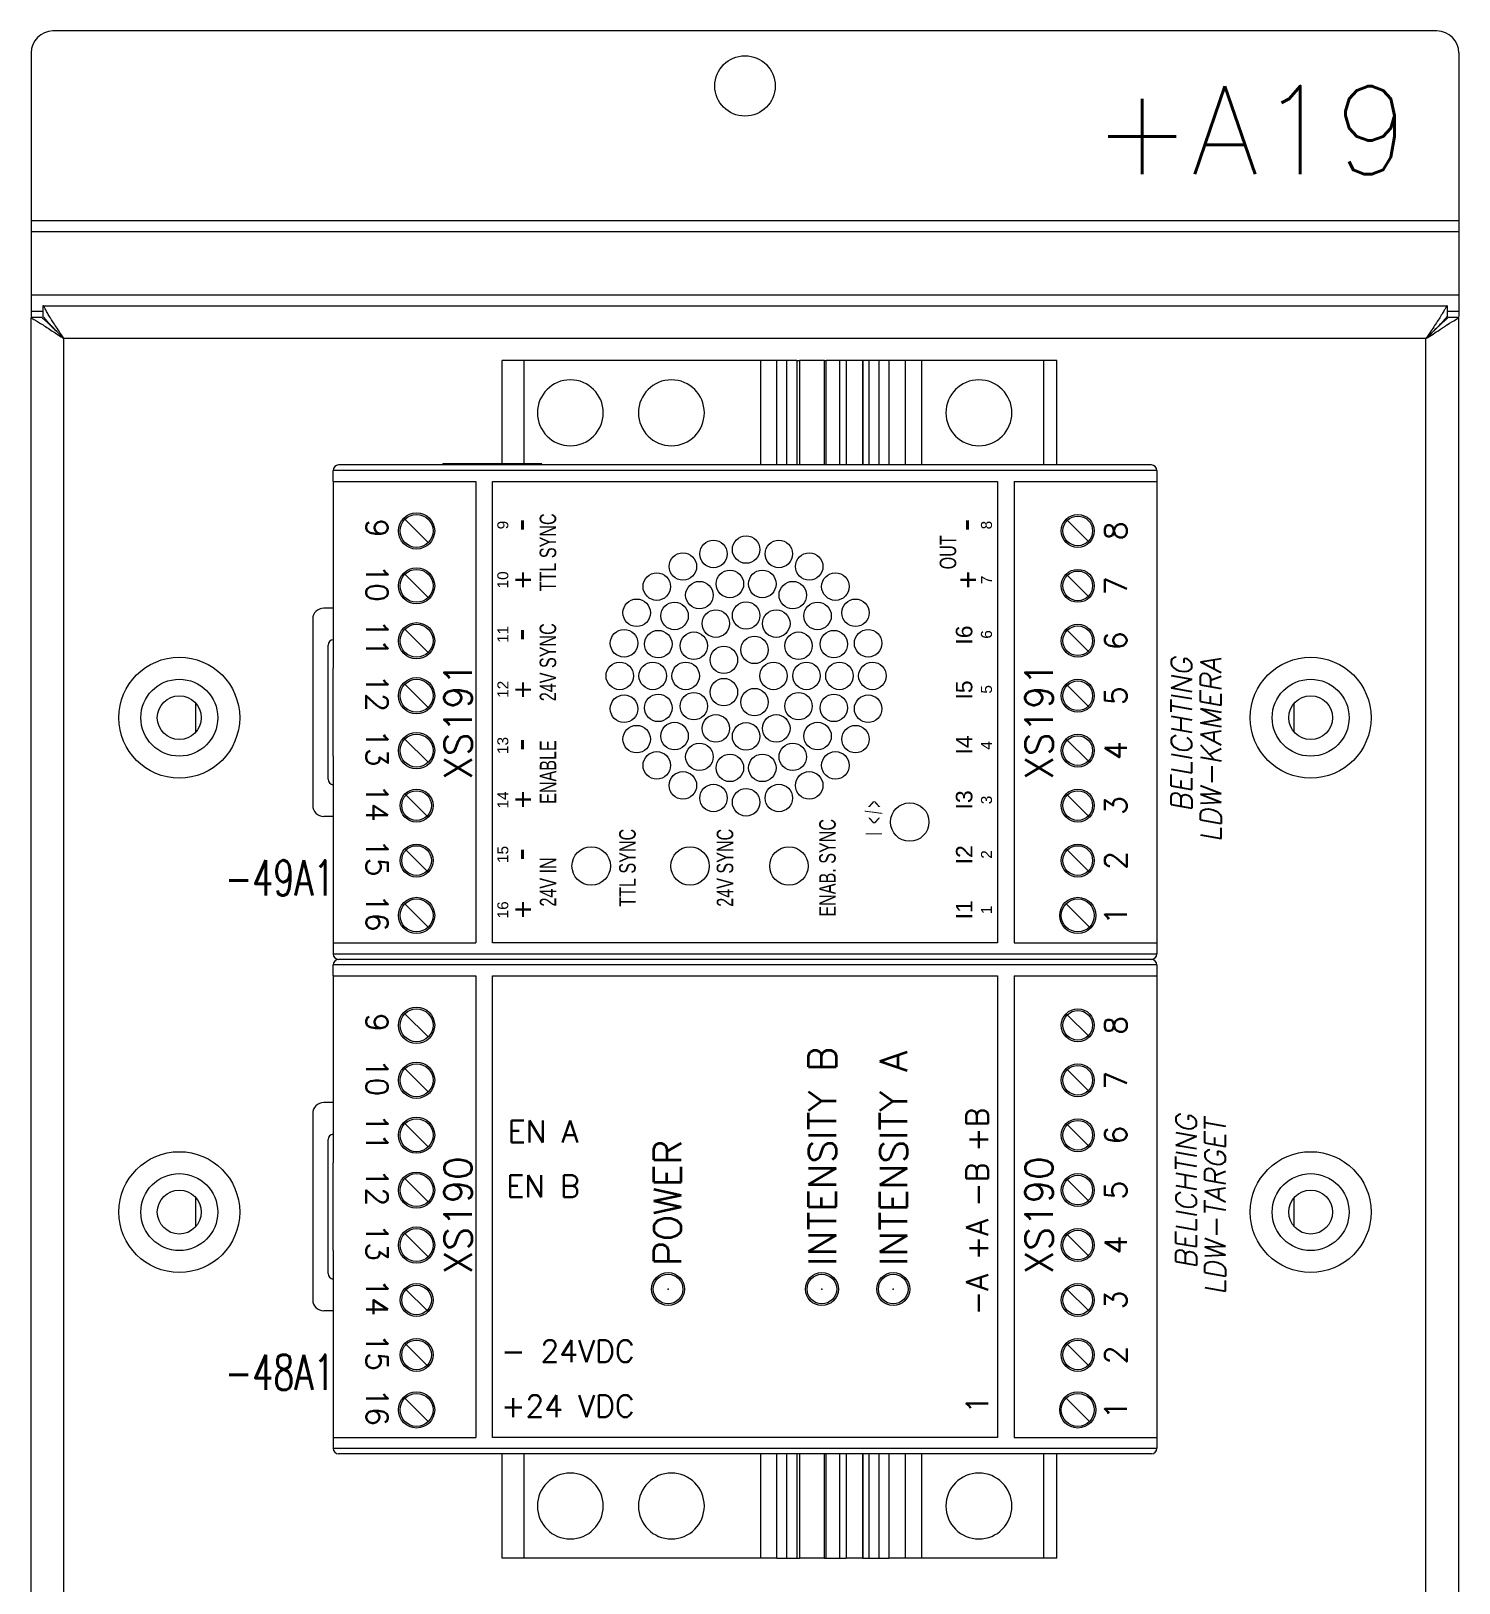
# Model space of a CAD drawing. Extents: x -2993 to 3661, y -4147 to -1441.
# Drawn here: x -1557.8 to -1427.8, y -1771.3 to -1630.1 of the extents above; entities that cross this region are included whole.
import ezdxf
from ezdxf.enums import TextEntityAlignment as Align

# ---------------------------------------------------------------- set-up
doc = ezdxf.new("R2010")
doc.units = 0
doc.header["$LTSCALE"] = 0.1
doc.header["$MEASUREMENT"] = 0
doc.layers.get('0').update_dxf_attribs({"linetype": 'CONTINUOUS'})
doc.layers.add('MOTMODULE', color=7, linetype='CONTINUOUS')
doc.styles.get("Standard").update_dxf_attribs({"font": 'simplex.shx'})

msp = doc.modelspace()

# ---------------------------------------------------------------- linework, layer by layer
at = {"color": 7, "linetype": 'Continuous', "lineweight": 13}
for p, q in [((-1429.78, -1630.06), (-1555.78, -1630.06)), ((-1557.78, -1632.06), (-1557.78, -1647.33)), ((-1427.78, -1632.06), (-1427.78, -1647.33)), ((-1427.78, -1647.33), (-1557.78, -1647.33)), ((-1557.78, -1647.33), (-1557.78, -1648.33)), ((-1427.78, -1648.33), (-1557.78, -1648.33)), ((-1557.78, -1648.33), (-1557.78, -1654.1)), ((-1427.78, -1647.33), (-1427.78, -1648.33)), ((-1427.78, -1648.33), (-1427.78, -1654.1)), ((-1427.78, -1654.1), (-1557.78, -1654.1)), ((-1557.78, -1654.1), (-1557.78, -1655.6)), ((-1556.71, -1655.06), (-1556.71, -1656.06)), ((-1556.71, -1655.06), (-1428.85, -1655.06)), ((-1428.85, -1655.06), (-1428.85, -1656.06)), ((-1427.78, -1654.1), (-1427.78, -1655.6)), ((-1557.78, -1655.6), (-1557.78, -1656.06)), ((-1556.71, -1655.6), (-1557.78, -1655.6)), ((-1556.78, -1656.13), (-1557.78, -1656.13)), ((-1557.78, -1828.99), (-1557.78, -1656.13)), ((-1427.78, -1655.6), (-1428.85, -1655.6)), ((-1427.78, -1656.13), (-1428.78, -1656.13)), ((-1427.78, -1655.6), (-1427.78, -1656.06)), ((-1427.78, -1828.99), (-1427.78, -1656.13)), ((-1554.78, -1827.06), (-1554.78, -1658.06)), ((-1430.78, -1658.06), (-1554.78, -1658.06)), ((-1430.78, -1827.06), (-1430.78, -1658.06)), ((-1514.88, -1669.38), (-1514.88, -1660.06)), ((-1491.38, -1660.06), (-1512.88, -1660.06)), ((-1512.88, -1669.46), (-1512.88, -1660.06)), ((-1491.38, -1660.06), (-1491.38, -1669.56)), ((-1489.88, -1660.06), (-1491.38, -1660.06)), ((-1489.88, -1669.56), (-1489.88, -1660.06)), ((-1488.98, -1660.06), (-1489.88, -1660.06)), ((-1488.98, -1669.56), (-1488.98, -1660.06)), ((-1488.06, -1660.06), (-1488.06, -1669.56)), ((-1488.06, -1660.06), (-1487.82, -1660.06)), ((-1487.82, -1660.06), (-1487.82, -1669.56)), ((-1485.53, -1660.06), (-1487.82, -1660.06)), ((-1485.53, -1669.56), (-1485.53, -1660.06)), ((-1485.38, -1669.56), (-1485.38, -1660.06)), ((-1485.38, -1669.56), (-1485.38, -1660.06)), ((-1484.18, -1660.06), (-1485.38, -1660.06)), ((-1484.18, -1660.06), (-1484.18, -1669.56)), ((-1483.58, -1660.06), (-1483.58, -1669.56)), ((-1483.58, -1660.06), (-1483.58, -1669.56)), ((-1482.05, -1660.06), (-1483.58, -1660.06)), ((-1482.05, -1660.06), (-1482.05, -1669.56)), ((-1482.04, -1669.56), (-1482.04, -1660.06)), ((-1481.5, -1660.06), (-1482.04, -1660.06)), ((-1481.5, -1660.06), (-1481.5, -1669.56)), ((-1480.58, -1660.06), (-1480.58, -1669.56)), ((-1479.68, -1660.06), (-1480.58, -1660.06)), ((-1479.68, -1660.06), (-1479.68, -1669.56)), ((-1478.18, -1660.06), (-1479.68, -1660.06)), ((-1478.18, -1669.56), (-1478.18, -1660.06)), ((-1476.68, -1669.56), (-1476.68, -1660.06)), ((-1465.58, -1660.06), (-1476.68, -1660.06)), ((-1465.58, -1669.56), (-1465.58, -1660.06)), ((-1464.38, -1669.56), (-1464.38, -1660.06)), ((-1525.28, -1669.56), (-1529.78, -1669.56)), ((-1455.78, -1669.56), (-1529.78, -1669.56)), ((-1520.28, -1669.56), (-1520.28, -1669.46)), ((-1503.28, -1669.56), (-1519.96, -1669.56)), ((-1519.65, -1669.56), (-1519.65, -1669.46)), ((-1511.91, -1669.46), (-1519.65, -1669.46)), ((-1511.91, -1669.56), (-1511.91, -1669.46)), ((-1511.28, -1669.56), (-1511.28, -1669.46)), ((-1455.78, -1669.56), (-1482.28, -1669.56)), ((-1530.28, -1671.06), (-1530.28, -1670.06)), ((-1455.28, -1670.06), (-1530.28, -1670.06)), ((-1455.28, -1670.06), (-1455.28, -1671.06)), ((-1530.28, -1671.06), (-1530.28, -1688.06)), ((-1530.28, -1671.06), (-1517.28, -1671.06)), ((-1517.28, -1671.06), (-1517.28, -1713.06)), ((-1515.78, -1671.06), (-1469.78, -1671.06)), ((-1515.78, -1713.06), (-1515.78, -1671.06)), ((-1469.78, -1671.06), (-1469.78, -1713.06)), ((-1468.28, -1671.06), (-1455.28, -1671.06)), ((-1468.28, -1671.06), (-1455.28, -1671.06)), ((-1468.28, -1671.06), (-1455.28, -1671.06)), ((-1468.28, -1671.06), (-1468.28, -1696.06)), ((-1468.28, -1671.06), (-1455.28, -1671.06)), ((-1455.28, -1671.06), (-1455.28, -1688.06)), ((-1455.28, -1671.06), (-1455.28, -1713.06)), ((-1455.28, -1671.06), (-1455.28, -1713.06)), ((-1455.28, -1671.06), (-1455.28, -1713.06)), ((-1532.13, -1683.59), (-1532.13, -1700.54)), ((-1530.28, -1682.59), (-1531.13, -1682.59)), ((-1530.73, -1698.16), (-1530.73, -1685.96)), ((-1530.28, -1696.06), (-1530.28, -1688.06)), ((-1455.28, -1688.06), (-1455.28, -1696.06)), ((-1542.78, -1693.89), (-1542.78, -1691.24)), ((-1442.78, -1693.89), (-1442.78, -1691.24)), ((-1530.28, -1696.06), (-1530.28, -1713.06)), ((-1468.28, -1696.06), (-1468.28, -1713.06)), ((-1468.28, -1696.06), (-1468.28, -1713.06)), ((-1468.28, -1696.06), (-1468.28, -1713.06)), ((-1455.28, -1696.06), (-1455.28, -1713.06)), ((-1530.28, -1701.54), (-1531.13, -1701.54)), ((-1530.28, -1713.06), (-1530.28, -1714.06)), ((-1530.28, -1713.06), (-1517.28, -1713.06)), ((-1469.78, -1713.06), (-1515.78, -1713.06)), ((-1468.28, -1713.06), (-1455.28, -1713.06)), ((-1468.28, -1713.06), (-1455.28, -1713.06)), ((-1468.28, -1713.06), (-1455.28, -1713.06)), ((-1455.28, -1713.06), (-1455.28, -1714.06)), ((-1530.28, -1714.06), (-1455.28, -1714.06)), ((-1525.28, -1714.56), (-1529.78, -1714.56)), ((-1455.78, -1714.56), (-1529.78, -1714.56)), ((-1455.78, -1714.56), (-1529.78, -1714.56)), ((-1503.28, -1714.56), (-1519.28, -1714.56)), ((-1455.78, -1714.56), (-1482.28, -1714.56)), ((-1530.28, -1716.06), (-1530.28, -1715.06)), ((-1455.28, -1715.06), (-1530.28, -1715.06)), ((-1530.28, -1716.06), (-1530.28, -1715.06)), ((-1530.28, -1716.06), (-1530.28, -1733.06)), ((-1530.28, -1716.06), (-1530.28, -1733.06)), ((-1530.28, -1716.06), (-1517.28, -1716.06)), ((-1517.28, -1716.06), (-1517.28, -1758.06)), ((-1515.78, -1716.06), (-1469.78, -1716.06)), ((-1515.78, -1758.06), (-1515.78, -1716.06)), ((-1469.78, -1716.06), (-1469.78, -1758.06)), ((-1468.28, -1716.06), (-1455.28, -1716.06)), ((-1468.28, -1716.06), (-1455.28, -1716.06)), ((-1468.28, -1716.06), (-1455.28, -1716.06)), ((-1468.28, -1716.06), (-1468.28, -1741.06)), ((-1468.28, -1716.06), (-1455.28, -1716.06)), ((-1455.28, -1715.06), (-1455.28, -1716.06)), ((-1455.28, -1715.06), (-1455.28, -1716.06)), ((-1455.28, -1716.06), (-1455.28, -1733.06)), ((-1455.28, -1716.06), (-1455.28, -1733.06)), ((-1455.28, -1716.06), (-1455.28, -1758.06)), ((-1455.28, -1716.06), (-1455.28, -1758.06)), ((-1455.28, -1716.06), (-1455.28, -1758.06)), ((-1532.13, -1728.59), (-1532.13, -1745.54)), ((-1530.28, -1727.59), (-1531.13, -1727.59)), ((-1530.28, -1727.59), (-1531.13, -1727.59)), ((-1530.73, -1743.16), (-1530.73, -1730.96)), ((-1530.28, -1741.06), (-1530.28, -1733.06)), ((-1530.28, -1741.06), (-1530.28, -1733.06)), ((-1455.28, -1733.06), (-1455.28, -1741.06)), ((-1455.28, -1733.06), (-1455.28, -1741.06)), ((-1542.78, -1738.89), (-1542.78, -1736.24)), ((-1442.78, -1738.89), (-1442.78, -1736.24)), ((-1530.28, -1741.06), (-1530.28, -1758.06)), ((-1530.28, -1741.06), (-1530.28, -1758.06)), ((-1468.28, -1741.06), (-1468.28, -1758.06)), ((-1468.28, -1741.06), (-1468.28, -1758.06)), ((-1468.28, -1741.06), (-1468.28, -1758.06)), ((-1455.28, -1741.06), (-1455.28, -1758.06)), ((-1455.28, -1741.06), (-1455.28, -1758.06)), ((-1530.28, -1746.54), (-1531.13, -1746.54)), ((-1530.28, -1746.54), (-1531.13, -1746.54)), ((-1530.28, -1758.06), (-1530.28, -1759.06)), ((-1530.28, -1758.06), (-1530.28, -1759.06)), ((-1530.28, -1758.06), (-1517.28, -1758.06)), ((-1469.78, -1758.06), (-1515.78, -1758.06)), ((-1468.28, -1758.06), (-1455.28, -1758.06)), ((-1468.28, -1758.06), (-1455.28, -1758.06)), ((-1468.28, -1758.06), (-1455.28, -1758.06)), ((-1455.28, -1758.06), (-1455.28, -1759.06)), ((-1455.28, -1758.06), (-1455.28, -1759.06)), ((-1530.28, -1759.06), (-1455.28, -1759.06)), ((-1455.78, -1759.56), (-1529.78, -1759.56)), ((-1514.88, -1769.06), (-1514.88, -1759.56)), ((-1512.88, -1769.06), (-1512.88, -1759.56)), ((-1491.38, -1759.56), (-1491.38, -1769.06)), ((-1489.88, -1769.06), (-1489.88, -1759.56)), ((-1488.98, -1769.06), (-1488.98, -1759.56)), ((-1488.06, -1759.56), (-1488.06, -1769.06)), ((-1487.82, -1759.56), (-1487.82, -1769.06)), ((-1485.53, -1769.06), (-1485.53, -1759.56)), ((-1485.38, -1769.06), (-1485.38, -1759.56)), ((-1485.38, -1769.06), (-1485.38, -1759.56)), ((-1484.18, -1759.56), (-1484.18, -1769.06)), ((-1483.58, -1759.56), (-1483.58, -1769.06)), ((-1483.58, -1759.56), (-1483.58, -1769.06)), ((-1482.05, -1759.56), (-1482.05, -1769.06)), ((-1482.04, -1769.06), (-1482.04, -1759.56)), ((-1481.5, -1759.56), (-1481.5, -1769.06)), ((-1480.58, -1759.56), (-1480.58, -1769.06)), ((-1479.68, -1759.56), (-1479.68, -1769.06)), ((-1478.18, -1769.06), (-1478.18, -1759.56)), ((-1476.68, -1769.06), (-1476.68, -1759.56)), ((-1465.58, -1769.06), (-1465.58, -1759.56)), ((-1464.38, -1769.06), (-1464.38, -1759.56)), ((-1512.88, -1769.06), (-1514.88, -1769.06)), ((-1491.38, -1769.06), (-1512.88, -1769.06)), ((-1489.88, -1769.06), (-1491.38, -1769.06)), ((-1489.88, -1769.06), (-1488.98, -1769.06)), ((-1488.98, -1769.06), (-1488.06, -1769.06)), ((-1488.06, -1769.06), (-1487.82, -1769.06)), ((-1485.53, -1769.06), (-1487.82, -1769.06)), ((-1485.53, -1769.06), (-1485.38, -1769.06)), ((-1485.38, -1769.06), (-1484.18, -1769.06)), ((-1484.18, -1769.06), (-1483.58, -1769.06)), ((-1482.05, -1769.06), (-1483.58, -1769.06)), ((-1482.05, -1769.06), (-1482.04, -1769.06)), ((-1482.04, -1769.06), (-1481.5, -1769.06)), ((-1481.5, -1769.06), (-1480.58, -1769.06)), ((-1480.58, -1769.06), (-1479.68, -1769.06)), ((-1478.18, -1769.06), (-1479.68, -1769.06)), ((-1476.68, -1769.06), (-1478.18, -1769.06)), ((-1465.58, -1769.06), (-1476.68, -1769.06)), ((-1464.38, -1769.06), (-1465.58, -1769.06))]:
    msp.add_line(p, q, dxfattribs=at)
at = {"color": 7, "lineweight": 13}
for p, q in [((-1521.62, -1676.62), (-1523.74, -1674.5)), ((-1461.42, -1676.62), (-1463.54, -1674.5)), ((-1521.62, -1681.62), (-1523.74, -1679.5)), ((-1461.42, -1681.62), (-1463.54, -1679.5)), ((-1521.62, -1686.62), (-1523.74, -1684.5)), ((-1461.42, -1686.62), (-1463.54, -1684.5)), ((-1521.62, -1691.62), (-1523.74, -1689.5)), ((-1461.42, -1691.62), (-1463.54, -1689.5)), ((-1521.62, -1696.62), (-1523.74, -1694.5)), ((-1461.42, -1696.62), (-1463.54, -1694.5)), ((-1521.62, -1701.62), (-1523.74, -1699.5)), ((-1461.42, -1701.62), (-1463.54, -1699.5)), ((-1521.62, -1706.62), (-1523.74, -1704.5)), ((-1461.42, -1706.62), (-1463.54, -1704.5)), ((-1521.62, -1711.62), (-1523.74, -1709.5)), ((-1461.42, -1711.62), (-1463.54, -1709.5)), ((-1521.62, -1721.62), (-1523.74, -1719.5)), ((-1461.42, -1721.62), (-1463.54, -1719.5)), ((-1521.62, -1726.62), (-1523.74, -1724.5)), ((-1461.42, -1726.62), (-1463.54, -1724.5)), ((-1521.62, -1731.62), (-1523.74, -1729.5)), ((-1461.42, -1731.62), (-1463.54, -1729.5)), ((-1521.62, -1736.62), (-1523.74, -1734.5)), ((-1461.42, -1736.62), (-1463.54, -1734.5)), ((-1521.62, -1741.62), (-1523.74, -1739.5)), ((-1461.42, -1741.62), (-1463.54, -1739.5)), ((-1521.62, -1746.62), (-1523.74, -1744.5)), ((-1461.42, -1746.62), (-1463.54, -1744.5)), ((-1521.62, -1751.62), (-1523.74, -1749.5)), ((-1461.42, -1751.62), (-1463.54, -1749.5)), ((-1521.62, -1756.62), (-1523.74, -1754.5)), ((-1461.42, -1756.62), (-1463.54, -1754.5))]:
    msp.add_line(p, q, dxfattribs=at)
at = {"color": 7, "linetype": 'Continuous', "lineweight": 13, "flags": 128}
for points in [[(-1554.78, -1658.06), (-1554.78, -1658.06)], [(-1430.78, -1658.06), (-1430.78, -1658.06)], [(-1512.88, -1660.06), (-1513.27, -1660.06), (-1513.64, -1660.06), (-1513.99, -1660.06), (-1514.29, -1660.06), (-1514.54, -1660.06), (-1514.73, -1660.06), (-1514.84, -1660.06), (-1514.88, -1660.06)], [(-1488.06, -1660.06), (-1488.12, -1660.06), (-1488.21, -1660.06), (-1488.31, -1660.06), (-1488.43, -1660.06), (-1488.55, -1660.06), (-1488.69, -1660.06), (-1488.83, -1660.06), (-1488.98, -1660.06)], [(-1485.53, -1660.06), (-1485.5, -1660.06), (-1485.47, -1660.06), (-1485.44, -1660.06), (-1485.42, -1660.06), (-1485.4, -1660.06), (-1485.39, -1660.06), (-1485.38, -1660.06), (-1485.38, -1660.06)], [(-1483.58, -1660.06), (-1483.6, -1660.06), (-1483.67, -1660.06), (-1483.76, -1660.06), (-1483.88, -1660.06), (-1483.99, -1660.06), (-1484.09, -1660.06), (-1484.15, -1660.06), (-1484.18, -1660.06)], [(-1482.04, -1660.06), (-1482.05, -1660.06), (-1482.05, -1660.06)], [(-1480.58, -1660.06), (-1480.72, -1660.06), (-1480.87, -1660.06), (-1481, -1660.06), (-1481.13, -1660.06), (-1481.25, -1660.06), (-1481.35, -1660.06), (-1481.43, -1660.06), (-1481.5, -1660.06)], [(-1476.68, -1660.06), (-1476.97, -1660.06), (-1477.25, -1660.06), (-1477.51, -1660.06), (-1477.74, -1660.06), (-1477.93, -1660.06), (-1478.06, -1660.06), (-1478.15, -1660.06), (-1478.18, -1660.06)], [(-1464.38, -1660.06), (-1464.4, -1660.06), (-1464.47, -1660.06), (-1464.58, -1660.06), (-1464.73, -1660.06), (-1464.91, -1660.06), (-1465.12, -1660.06), (-1465.34, -1660.06), (-1465.58, -1660.06)], [(-1519.65, -1669.46), (-1519.77, -1669.46), (-1519.89, -1669.46), (-1520, -1669.46), (-1520.09, -1669.46), (-1520.17, -1669.46), (-1520.23, -1669.46), (-1520.27, -1669.46), (-1520.28, -1669.46)], [(-1511.28, -1669.46), (-1511.29, -1669.46), (-1511.33, -1669.46), (-1511.38, -1669.46), (-1511.46, -1669.46), (-1511.56, -1669.46), (-1511.67, -1669.46), (-1511.79, -1669.46), (-1511.91, -1669.46)]]:
    msp.add_lwpolyline(points, dxfattribs=at)
at = {"color": 7, "linetype": 'Continuous', "lineweight": 13}
for centre, radius in [((-1492.78, -1635.06), 2.75), ((-1544.28, -1692.56), 5.5), ((-1441.28, -1692.56), 5.5), ((-1544.28, -1692.56), 3.5), ((-1441.28, -1692.56), 3.5), ((-1544.28, -1692.56), 2), ((-1441.28, -1692.56), 2), ((-1477.78, -1702.06), 1.75), ((-1506.78, -1706.06), 1.75), ((-1497.78, -1706.06), 1.75), ((-1488.78, -1706.06), 1.75), ((-1544.28, -1737.56), 5.5), ((-1441.28, -1737.56), 5.5), ((-1544.28, -1737.56), 3.5), ((-1441.28, -1737.56), 3.5), ((-1544.28, -1737.56), 2), ((-1441.28, -1737.56), 2)]:
    msp.add_circle(centre, radius, dxfattribs=at)
at = {"color": 7, "lineweight": 13}
for centre, radius in [((-1522.68, -1675.56), 1.65), ((-1522.68, -1675.56), 1.5), ((-1462.48, -1675.56), 1.5), ((-1462.48, -1675.56), 1.35), ((-1495.65, -1677.66), 1.25), ((-1492.68, -1677.26), 1.25), ((-1489.7, -1677.66), 1.25), ((-1498.43, -1678.8), 1.25), ((-1486.93, -1678.8), 1.25), ((-1522.68, -1680.56), 1.65), ((-1522.68, -1680.56), 1.5), ((-1500.81, -1680.63), 1.25), ((-1494.15, -1680.39), 1.25), ((-1491.2, -1680.39), 1.25), ((-1484.55, -1680.63), 1.25), ((-1462.48, -1680.56), 1.5), ((-1462.48, -1680.56), 1.35), ((-1496.93, -1681.4), 1.25), ((-1488.43, -1681.4), 1.25), ((-1502.64, -1683.01), 1.25), ((-1499.19, -1683.3), 1.25), ((-1492.68, -1683.26), 1.25), ((-1486.17, -1683.3), 1.25), ((-1482.72, -1683.01), 1.25), ((-1495.43, -1684), 1.25), ((-1489.93, -1684), 1.25), ((-1522.68, -1685.56), 1.65), ((-1522.68, -1685.56), 1.5), ((-1503.79, -1685.79), 1.25), ((-1500.67, -1685.86), 1.25), ((-1497.44, -1686.01), 1.25), ((-1487.91, -1686.01), 1.25), ((-1484.69, -1685.86), 1.25), ((-1481.57, -1685.79), 1.25), ((-1462.48, -1685.56), 1.5), ((-1462.48, -1685.56), 1.35), ((-1494.7, -1687.29), 1.25), ((-1491.91, -1686.39), 1.25), ((-1504.18, -1688.76), 1.25), ((-1501.18, -1688.76), 1.25), ((-1498.18, -1688.76), 1.25), ((-1490.18, -1688.76), 1.25), ((-1487.18, -1688.76), 1.25), ((-1484.18, -1688.76), 1.25), ((-1481.18, -1688.76), 1.25), ((-1522.68, -1690.56), 1.65), ((-1522.68, -1690.56), 1.5), ((-1494.7, -1690.23), 1.25), ((-1462.48, -1690.56), 1.5), ((-1462.48, -1690.56), 1.35), ((-1503.79, -1691.74), 1.25), ((-1500.67, -1691.67), 1.25), ((-1497.44, -1691.51), 1.25), ((-1491.91, -1691.14), 1.25), ((-1487.91, -1691.51), 1.25), ((-1484.69, -1691.67), 1.25), ((-1481.57, -1691.74), 1.25), ((-1502.64, -1694.51), 1.25), ((-1499.19, -1694.23), 1.25), ((-1495.43, -1693.53), 1.25), ((-1492.68, -1694.26), 1.25), ((-1489.93, -1693.53), 1.25), ((-1486.17, -1694.23), 1.25), ((-1482.72, -1694.51), 1.25), ((-1522.68, -1695.56), 1.65), ((-1522.68, -1695.56), 1.5), ((-1496.93, -1696.12), 1.25), ((-1488.43, -1696.12), 1.25), ((-1462.48, -1695.56), 1.5), ((-1462.48, -1695.56), 1.35), ((-1500.81, -1696.9), 1.25), ((-1494.15, -1697.13), 1.25), ((-1491.2, -1697.13), 1.25), ((-1484.55, -1696.9), 1.25), ((-1498.43, -1698.72), 1.25), ((-1486.93, -1698.72), 1.25), ((-1522.68, -1700.56), 1.5), ((-1522.68, -1700.56), 1.35), ((-1495.65, -1699.87), 1.25), ((-1492.68, -1700.26), 1.25), ((-1489.7, -1699.87), 1.25), ((-1462.48, -1700.56), 1.5), ((-1462.48, -1700.56), 1.35), ((-1522.68, -1705.56), 1.5), ((-1522.68, -1705.56), 1.35), ((-1462.48, -1705.56), 1.5), ((-1462.48, -1705.56), 1.35), ((-1522.68, -1710.56), 1.65), ((-1522.68, -1710.56), 1.5), ((-1462.48, -1710.56), 1.65), ((-1462.48, -1710.56), 1.5), ((-1522.68, -1720.56), 1.65), ((-1522.68, -1720.56), 1.5), ((-1462.48, -1720.56), 1.5), ((-1462.48, -1720.56), 1.35), ((-1522.68, -1725.56), 1.65), ((-1522.68, -1725.56), 1.5), ((-1462.48, -1725.56), 1.5), ((-1462.48, -1725.56), 1.35), ((-1522.68, -1730.56), 1.65), ((-1522.68, -1730.56), 1.5), ((-1462.48, -1730.56), 1.5), ((-1462.48, -1730.56), 1.35), ((-1522.68, -1735.56), 1.65), ((-1522.68, -1735.56), 1.5), ((-1462.48, -1735.56), 1.5), ((-1462.48, -1735.56), 1.35), ((-1522.68, -1740.56), 1.65), ((-1522.68, -1740.56), 1.5), ((-1462.48, -1740.56), 1.5), ((-1462.48, -1740.56), 1.35), ((-1522.68, -1745.56), 1.5), ((-1522.68, -1745.56), 1.35), ((-1462.48, -1745.56), 1.5), ((-1462.48, -1745.56), 1.35), ((-1522.68, -1750.56), 1.5), ((-1522.68, -1750.56), 1.35), ((-1462.48, -1750.56), 1.5), ((-1462.48, -1750.56), 1.35), ((-1522.68, -1755.56), 1.65), ((-1522.68, -1755.56), 1.5), ((-1462.48, -1755.56), 1.65), ((-1462.48, -1755.56), 1.5)]:
    msp.add_circle(centre, radius, dxfattribs=at)
at = {"color": 7, "linetype": 'ByBlock', "lineweight": 13}
for centre, radius in [((-1499.78, -1744.56), 1.5), ((-1499.78, -1744.56), 1.35), ((-1485.78, -1744.56), 1.5), ((-1485.78, -1744.56), 1.35), ((-1479.28, -1744.56), 1.5), ((-1479.28, -1744.56), 1.35)]:
    msp.add_circle(centre, radius, dxfattribs=at)
at = {"color": 7, "linetype": 'Continuous', "lineweight": 13}
for centre, radius, start, end in [((-1555.78, -1632.06), 2, 90, 180), ((-1429.78, -1632.06), 2, 0, 90), ((-1508.68, -1664.81), 3, 0, 180), ((-1499.48, -1664.81), 3, 0, 180), ((-1471.48, -1664.81), 3, 0, 180), ((-1508.68, -1664.81), 3, 180, 0), ((-1499.48, -1664.81), 3, 180, 0), ((-1471.48, -1664.81), 3, 180, 0), ((-1529.78, -1670.06), 0.5, 90, 179.9998), ((-1455.78, -1670.06), 0.5, 0.0002, 90), ((-1531.13, -1683.59), 1, 90.0001, 179.9999), ((-1530.23, -1685.96), 0.5, 95.7392, 179.9998), ((-1530.23, -1698.16), 0.5, 180.0002, 264.2608), ((-1531.13, -1700.54), 1, 180, 269.9999), ((-1529.78, -1714.06), 0.5, 180.0002, 269.9998), ((-1529.78, -1715.06), 0.5, 90, 179.9998), ((-1455.78, -1714.06), 0.5, 270.0002, 0), ((-1455.78, -1715.06), 0.5, 0.0002, 90), ((-1531.13, -1728.59), 1, 90.0001, 179.9999), ((-1530.23, -1730.96), 0.5, 95.7392, 179.9998), ((-1530.23, -1730.96), 0.5, 95.7392, 179.9998), ((-1530.23, -1743.16), 0.5, 180.0002, 264.2608), ((-1530.23, -1743.16), 0.5, 180.0002, 264.2608), ((-1531.13, -1745.54), 1, 180, 269.9999), ((-1529.78, -1759.06), 0.5, 180.0002, 269.9998), ((-1455.78, -1759.06), 0.5, 270.0002, 0), ((-1508.68, -1764.31), 3, 0, 180), ((-1499.48, -1764.31), 3, 0, 180), ((-1471.48, -1764.31), 3, 0, 180), ((-1508.68, -1764.31), 3, 180, 0), ((-1499.48, -1764.31), 3, 180, 0), ((-1471.48, -1764.31), 3, 180, 0)]:
    msp.add_arc(centre, radius, start, end, dxfattribs=at)
for points, knots in [([(-1554.78, -1658.06), (-1554.94, -1657.82), (-1555.08, -1657.6), (-1555.35, -1657.19), (-1555.46, -1657.01), (-1555.68, -1656.69), (-1555.77, -1656.55), (-1555.89, -1656.38), (-1555.92, -1656.32), (-1555.97, -1656.25), (-1555.99, -1656.23), (-1556.01, -1656.19), (-1556.02, -1656.18), (-1556.03, -1656.17), (-1556.03, -1656.16), (-1556.03, -1656.15), (-1556.04, -1656.15), (-1556.04, -1656.15), (-1556.04, -1656.15), (-1556.04, -1656.14), (-1556.04, -1656.14), (-1556.12, -1656.02), (-1556.19, -1655.9), (-1556.33, -1655.65), (-1556.39, -1655.53), (-1556.5, -1655.32), (-1556.55, -1655.23), (-1556.64, -1655.1), (-1556.67, -1655.06), (-1556.71, -1655.06)], [0, 0, 0, 0, 0.125, 0.125, 0.25, 0.25, 0.375, 0.375, 0.4375, 0.4375, 0.46875, 0.46875, 0.484375, 0.484375, 0.492188, 0.492188, 0.496094, 0.496094, 0.498047, 0.498047, 0.5, 0.5, 0.625, 0.625, 0.75, 0.75, 0.875, 0.875, 1, 1, 1, 1]), ([(-1428.85, -1655.06), (-1428.86, -1655.06), (-1428.88, -1655.09), (-1428.94, -1655.18), (-1428.98, -1655.25), (-1429.08, -1655.42), (-1429.14, -1655.52), (-1429.28, -1655.77), (-1429.36, -1655.9), (-1429.54, -1656.19), (-1429.64, -1656.34), (-1429.86, -1656.66), (-1429.97, -1656.83), (-1430.19, -1657.17), (-1430.31, -1657.35), (-1430.54, -1657.7), (-1430.66, -1657.88), (-1430.78, -1658.06)], [0, 0, 0, 0, 0.125, 0.125, 0.25, 0.25, 0.375, 0.375, 0.5, 0.5, 0.625, 0.625, 0.75, 0.75, 0.875, 0.875, 1, 1, 1, 1]), ([(-1557.78, -1656.13), (-1557.78, -1656.15), (-1557.75, -1656.17), (-1557.66, -1656.23), (-1557.6, -1656.27), (-1557.42, -1656.37), (-1557.32, -1656.43), (-1557.08, -1656.57), (-1556.94, -1656.65), (-1556.65, -1656.83), (-1556.5, -1656.93), (-1556.18, -1657.14), (-1556.01, -1657.25), (-1555.67, -1657.48), (-1555.49, -1657.59), (-1555.14, -1657.83), (-1554.96, -1657.94), (-1554.78, -1658.06)], [0, 0, 0, 0, 0.125, 0.125, 0.25, 0.25, 0.375, 0.375, 0.5, 0.5, 0.625, 0.625, 0.75, 0.75, 0.875, 0.875, 1, 1, 1, 1]), ([(-1556.78, -1656.13), (-1556.78, -1656.15), (-1556.76, -1656.17), (-1556.69, -1656.24), (-1556.63, -1656.29), (-1556.5, -1656.4), (-1556.42, -1656.46), (-1556.25, -1656.62), (-1556.16, -1656.7), (-1555.96, -1656.89), (-1555.86, -1656.99), (-1555.66, -1657.2), (-1555.55, -1657.3), (-1555.22, -1657.62), (-1555, -1657.84), (-1554.78, -1658.06)], [0, 0, 0, 0, 0.125, 0.125, 0.25, 0.25, 0.375, 0.375, 0.5, 0.5, 0.625, 0.625, 0.75, 0.75, 1, 1, 1, 1]), ([(-1554.78, -1658.06), (-1554.83, -1658.01), (-1554.92, -1657.92), (-1555.05, -1657.78), (-1555.18, -1657.65), (-1555.3, -1657.53), (-1555.41, -1657.41), (-1555.52, -1657.31), (-1555.62, -1657.21), (-1555.71, -1657.12), (-1555.79, -1657.04), (-1555.86, -1656.96), (-1555.93, -1656.9), (-1555.99, -1656.84), (-1556.07, -1656.76), (-1556.16, -1656.66), (-1556.26, -1656.53), (-1556.36, -1656.41), (-1556.45, -1656.3), (-1556.53, -1656.2), (-1556.6, -1656.13), (-1556.66, -1656.07), (-1556.69, -1656.07), (-1556.71, -1656.06)], [0, 0, 0, 0, 0.054189, 0.105734, 0.154636, 0.200897, 0.244518, 0.2855, 0.323847, 0.35956, 0.392643, 0.423099, 0.450935, 0.476157, 0.498775, 0.551961, 0.607355, 0.665249, 0.725894, 0.789514, 0.856299, 0.926413, 1, 1, 1, 1]), ([(-1428.85, -1656.06), (-1428.86, -1656.06), (-1428.89, -1656.08), (-1428.96, -1656.15), (-1429, -1656.21), (-1429.11, -1656.34), (-1429.18, -1656.42), (-1429.33, -1656.59), (-1429.42, -1656.68), (-1429.6, -1656.88), (-1429.7, -1656.98), (-1429.91, -1657.18), (-1430.02, -1657.29), (-1430.34, -1657.62), (-1430.55, -1657.84), (-1430.78, -1658.06)], [0, 0, 0, 0, 0.125, 0.125, 0.25, 0.25, 0.375, 0.375, 0.5, 0.5, 0.625, 0.625, 0.75, 0.75, 1, 1, 1, 1]), ([(-1430.78, -1658.06), (-1430.73, -1658.02), (-1430.64, -1657.93), (-1430.51, -1657.8), (-1430.38, -1657.67), (-1430.26, -1657.55), (-1430.15, -1657.44), (-1430.04, -1657.34), (-1429.94, -1657.24), (-1429.85, -1657.15), (-1429.77, -1657.06), (-1429.69, -1656.99), (-1429.62, -1656.92), (-1429.55, -1656.85), (-1429.46, -1656.76), (-1429.33, -1656.64), (-1429.17, -1656.5), (-1429.04, -1656.39), (-1428.93, -1656.29), (-1428.84, -1656.22), (-1428.79, -1656.16), (-1428.78, -1656.14), (-1428.78, -1656.13)], [0, 0, 0, 0, 0.052003, 0.101738, 0.149206, 0.19441, 0.237351, 0.278032, 0.316456, 0.352626, 0.386548, 0.418226, 0.447666, 0.474878, 0.49987, 0.572403, 0.643828, 0.714587, 0.78513, 0.855914, 0.927391, 1, 1, 1, 1]), ([(-1430.78, -1658.06), (-1430.55, -1657.91), (-1430.33, -1657.77), (-1429.93, -1657.51), (-1429.75, -1657.39), (-1429.43, -1657.18), (-1429.29, -1657.09), (-1429.11, -1656.96), (-1429.05, -1656.93), (-1428.97, -1656.87), (-1428.94, -1656.86), (-1428.91, -1656.83), (-1428.9, -1656.82), (-1428.88, -1656.81), (-1428.87, -1656.81), (-1428.86, -1656.8), (-1428.86, -1656.8), (-1428.86, -1656.8), (-1428.86, -1656.8), (-1428.85, -1656.8), (-1428.85, -1656.8), (-1428.85, -1656.8), (-1428.85, -1656.8), (-1428.55, -1656.6), (-1428.28, -1656.45), (-1427.9, -1656.23), (-1427.78, -1656.16), (-1427.78, -1656.13)], [0, 0, 0, 0, 0.125, 0.125, 0.25, 0.25, 0.375, 0.375, 0.4375, 0.4375, 0.46875, 0.46875, 0.484375, 0.484375, 0.492188, 0.492188, 0.496094, 0.496094, 0.498047, 0.498047, 0.499023, 0.499023, 0.5, 0.5, 0.75, 0.75, 1, 1, 1, 1])]:
    msp.add_open_spline(points, degree=3, knots=knots, dxfattribs=at)
at = {"color": 7, "linetype": 'ByBlock', "lineweight": 13}
for p in [(-1499.78, -1744.56), (-1485.78, -1744.56), (-1479.28, -1744.56)]:
    msp.add_point(p, dxfattribs=at)

# ---------------------------------------------------------------- texts
at = {"color": 7, "lineweight": 13, "text_generation_flag": 6}
for s, rotation, p in [('9', 90, (-1527.28, -1675.31)), ('10', 90, (-1527.28, -1680.31)), ('11', 90, (-1527.28, -1685.31)), ('12', 90, (-1527.28, -1690.31)), ('13', 90, (-1527.28, -1695.31)), ('14', 90, (-1527.28, -1700.31)), ('15', 90, (-1527.28, -1705.31)), ('16', 90, (-1527.28, -1710.31)), ('9', 90, (-1527.28, -1720.31)), ('10', 90, (-1527.28, -1725.31)), ('11', 90, (-1527.28, -1730.31)), ('EN A', 180, (-1511.15, -1731.21)), ('12', 90, (-1527.28, -1735.31)), ('EN B', 180, (-1511.15, -1736.21)), ('13', 90, (-1527.28, -1740.31)), ('14', 90, (-1527.28, -1745.31)), ('15', 90, (-1527.28, -1750.31)), ('- 24VDC', 180, (-1508.91, -1751.21)), ('16', 90, (-1527.28, -1755.31)), ('+24 VDC', 180, (-1508.91, -1756.21))]:
    msp.add_text(s, height=2, rotation=rotation, dxfattribs=at).set_placement(p, align=Align.CENTER)
at = {"color": 7, "lineweight": 13}
for s, p in [('8', (-1458.03, -1675.56)), ('7', (-1458.03, -1680.56)), ('6', (-1458.03, -1685.56)), ('5', (-1458.03, -1690.56)), ('4', (-1458.03, -1695.56)), ('3', (-1458.03, -1700.56)), ('2', (-1458.03, -1705.56)), ('1', (-1458.03, -1710.56)), ('8', (-1458.03, -1720.56)), ('7', (-1458.03, -1725.56)), ('+B', (-1470.63, -1730.06)), ('6', (-1458.03, -1730.56)), ('-B', (-1470.63, -1735.06)), ('5', (-1458.03, -1735.56)), ('+A', (-1470.63, -1740.06)), ('4', (-1458.03, -1740.56)), ('-A', (-1470.63, -1745.06)), ('3', (-1458.03, -1745.56)), ('2', (-1458.03, -1750.56)), ('1', (-1470.63, -1755.06)), ('1', (-1458.03, -1755.56))]:
    msp.add_text(s, height=2, rotation=90, dxfattribs=at).set_placement(p, align=Align.CENTER)
at = {"color": 7, "linetype": 'ByBlock', "lineweight": 13, "insert": (-1461.08, -1635.08), "char_height": 8, "attachment_point": 1}
msp.add_mtext_dynamic_manual_height_columns('+A19', width=34.2876, gutter_width=12.5, heights=[0], dxfattribs=at)
at = {"color": 7, "lineweight": 13, "rotation": 90}
for s, insert, char_height, width, attachment_point in [('{\\fArial|b0|i0|c0|p34;9}', (-1514.82, -1675.03), 1, 5.7121, 5), ('{\\fArial|b0|i0|c0|p34;-}', (-1513.32, -1675.01), 2.5, 5.7121, 5), ('{\\fArial|b0|i0|c0|p34;\\W0.7;TTL SYNC}', (-1510.71, -1677.51), 1.5, 8.4398, 5), ('{\\fArial|b0|i0|c0|p34;-}', (-1472.8, -1675.01), 2.5, 5.7121, 5), ('{\\fArial|b0|i0|c0|p34;8}', (-1470.79, -1675.03), 1, 5.7121, 5), ('{\\fArial|b0|i0|c0|p34;\\W0.7;OUT}', (-1474.29, -1677.51), 1.5, 5.7121, 5), ('{\\fArial|b0|i0|c0|p34;10}', (-1514.82, -1680.02), 1, 5.7121, 5), ('{\\fArial|b0|i0|c0|p34;+}', (-1513.02, -1680.01), 2, 5.7121, 5), ('{\\fArial|b0|i0|c0|p34;+}', (-1472.5, -1680.01), 2, 5.7121, 5), ('{\\fArial|b0|i0|c0|p34;7}', (-1470.79, -1680.02), 1, 5.7121, 5), ('{\\fArial|b0|i0|c0|p34;11}', (-1514.82, -1684.98), 1, 5.7121, 5), ('{\\fArial|b0|i0|c0|p34;-}', (-1513.32, -1685.01), 2.5, 5.7121, 5), ('{\\fArial|b0|i0|c0|p34;\\W0.7;24V SYNC}', (-1510.71, -1687.51), 1.5, 7.8782, 5), ('{\\fArial|b0|i0|c0|p34;I6}', (-1472.82, -1685.04), 1.5, 5.7121, 5), ('{\\fArial|b0|i0|c0|p34;6}', (-1470.79, -1684.98), 1, 5.7121, 5), ('{\\fArial|b0|i0|c0|p34;12}', (-1514.82, -1689.98), 1, 5.7121, 5), ('{\\fArial|b0|i0|c0|p34;+}', (-1513.02, -1690.01), 2, 5.7121, 5), ('{\\fArial|b0|i0|c0|p34;I5}', (-1472.82, -1690.04), 1.5, 5.7121, 5), ('{\\fArial|b0|i0|c0|p34;5}', (-1470.79, -1689.98), 1, 5.7121, 5), ('{\\fArial|b0|i0|c0|p34;13}', (-1514.82, -1695.09), 1, 5.7121, 5), ('{\\fArial|b0|i0|c0|p34;-}', (-1513.32, -1695.01), 2.5, 5.7121, 5), ('{\\fArial|b0|i0|c0|p34;\\W0.7;ENABLE}', (-1510.71, -1697.51), 1.5, 5.7121, 5), ('{\\fArial|b0|i0|c0|p34;I4}', (-1472.82, -1695.04), 1.5, 5.7121, 5), ('{\\fArial|b0|i0|c0|p34;4}', (-1470.79, -1695.09), 1, 5.7121, 5), ('{\\fArial|b0|i0|c0|p34;14}', (-1514.82, -1700.05), 1, 5.7121, 5), ('{\\fArial|b0|i0|c0|p34;+}', (-1513.02, -1700.01), 2, 5.7121, 5), ('{\\fArial|b0|i0|c0|p34;\\H0.75x;\\W0.5;I\\H1.3333x;  \\H0.75002x;< / >}', (-1481.04, -1700.12), 2, 5.7121, 6), ('{\\fArial|b0|i0|c0|p34;I3}', (-1472.82, -1700.04), 1.5, 5.7121, 5), ('{\\fArial|b0|i0|c0|p34;3}', (-1470.79, -1700.05), 1, 5.7121, 5), ('{\\fArial|b0|i0|c0|p34;\\W0.7;ENAB. SYNC}', (-1485.26, -1706.22), 1.5, 10.339, 5), ('{\\fArial|b0|i0|c0|p34;\\W0.7;TTL SYNC}', (-1503.47, -1706.22), 1.5, 10.8283, 5), ('{\\fArial|b0|i0|c0|p34;\\W0.7;24V SYNC}', (-1494.59, -1706.22), 1.5, 8.8982, 5), ('{\\fArial|b0|i0|c0|p34;15}', (-1514.82, -1705.01), 1, 5.7121, 5), ('{\\fArial|b0|i0|c0|p34;-}', (-1513.32, -1705.01), 2.5, 5.7121, 5), ('{\\fArial|b0|i0|c0|p34;I2}', (-1472.82, -1705.04), 1.5, 5.7121, 5), ('{\\fArial|b0|i0|c0|p34;2}', (-1470.79, -1705.01), 1, 5.7121, 5), ('{\\fArial|b0|i0|c0|p34;\\W0.7;24V IN}', (-1510.71, -1707.51), 1.5, 5.7121, 5), ('{\\fArial|b0|i0|c0|p34;16}', (-1514.82, -1710.05), 1, 5.7121, 5), ('{\\fArial|b0|i0|c0|p34;+}', (-1513.02, -1710.01), 2, 5.7121, 5), ('{\\fArial|b0|i0|c0|p34;I1}', (-1472.82, -1710.04), 1.5, 5.7121, 5), ('{\\fArial|b0|i0|c0|p34;1}', (-1470.79, -1710.05), 1, 5.7121, 5)]:
    msp.add_mtext(s, dxfattribs=dict(at, insert=insert, char_height=char_height, width=width, attachment_point=attachment_point))
at = {"color": 7, "linetype": 'ByBlock', "lineweight": 13, "char_height": 2.5, "attachment_point": 1, "rotation": 90}
for s, insert in [('XS191', (-1520.16, -1698.2)), ('XS191', (-1467.26, -1698.2)), ('XS190', (-1520.16, -1743.2)), ('XS190', (-1467.26, -1743.2))]:
    msp.add_mtext_dynamic_manual_height_columns(s, width=1.8091, gutter_width=12.5, heights=[0], dxfattribs=dict(at, insert=insert))
at = {"color": 7, "lineweight": 13, "char_height": 3.2, "width": 9.1393, "attachment_point": 5}
for s, insert in [('{\\W0.7;-49A1}', (-1535.14, -1707.14)), ('{\\W0.7;-48A1}', (-1535.14, -1752.14))]:
    msp.add_mtext(s, dxfattribs=dict(at, insert=insert))
at = {"color": 7, "linetype": 'ByBlock', "lineweight": 13, "char_height": 2.5, "attachment_point": 1, "rotation": 90}
for s, insert, width in [('\\C0;INTENSITY B', (-1486.99, -1742.44), 22.9285), ('\\C0;INTENSITY A', (-1480.5, -1742.46), 22.9285), ('\\C0;POWER', (-1501.09, -1742.44), 11.3144)]:
    msp.add_mtext(s, dxfattribs=dict(at, insert=insert, width=width))
at = {"layer": 'MOTMODULE', "color": 7, "lineweight": 13, "oblique": 10}
for s, p in [('BELICHTING', (-1452.09, -1694.08)), ('LDW-KAMERA', (-1449.43, -1695.48)), ('BELICHTING', (-1451.68, -1735.68)), ('LDW-TARGET', (-1449.03, -1737.08))]:
    msp.add_text(s, height=1.875, rotation=90, dxfattribs=at).set_placement(p, align=Align.CENTER)

doc.saveas('drawing.dxf')
